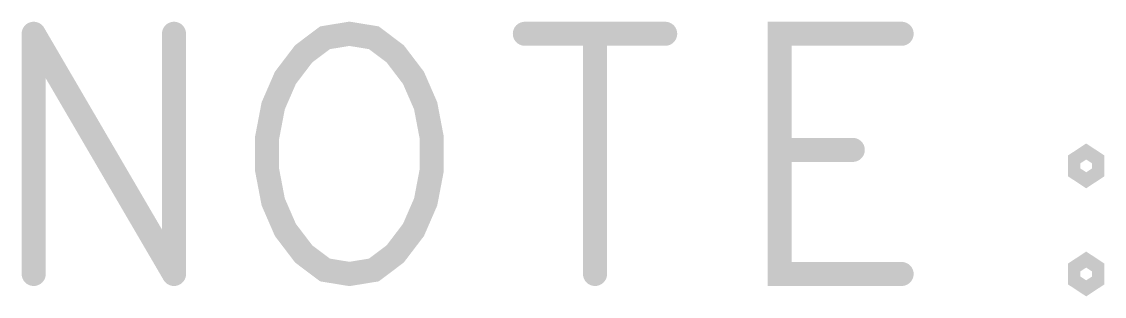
# Model space of a CAD drawing. Header units: millimetres. Extents: x 3362 to 3827, y -139 to 191.
# Drawn here: x 3387.32 to 3393.04, y 58.89 to 60.34 of the extents above; entities that cross this region are included whole.
import ezdxf

# ---------------------------------------------------------------- set-up
doc = ezdxf.new("R2010")
doc.units = ezdxf.units.MM
doc.header["$LTSCALE"] = 23.1
doc.layers.get('0').update_dxf_attribs({"linetype": 'CONTINUOUS'})

# ---------------------------------------------------------------- blocks, each defined once
blk = doc.blocks.new('PAD_R1')
at = {"const_width": 0.5}
blk.add_lwpolyline([(0.25, 0, 1), (-0.25, 0, 1)], format="xyb", close=True, dxfattribs=at)

msp = doc.modelspace()

# ---------------------------------------------------------------- linework, layer by layer
at = {"const_width": 0.127}
for points in [[(3387.3881, 59.0098), (3387.3881, 60.2798)], [(3387.3881, 60.2798), (3388.1282, 59.0098)], [(3388.1282, 59.0098), (3388.1282, 60.2798)], [(3389.9789, 60.2798), (3390.719, 60.2798)], [(3390.349, 60.2798), (3390.349, 59.0098)], [(3391.9662, 59.0098), (3391.3226, 59.0098), (3391.3226, 60.2798), (3391.9662, 60.2798)], [(3391.7086, 59.6659), (3391.3226, 59.6659)]]:
    msp.add_lwpolyline(points, dxfattribs=at)
for points in [[(3389.0536, 59.0098), (3388.9248, 59.0309), (3388.8123, 59.1157), (3388.7158, 59.2427), (3388.6515, 59.3908), (3388.6192, 59.5602), (3388.6192, 59.7294), (3388.6515, 59.8988), (3388.7158, 60.0469), (3388.8123, 60.1739), (3388.9248, 60.2587), (3389.0536, 60.2798), (3389.1823, 60.2587), (3389.2949, 60.1739), (3389.3914, 60.0469), (3389.4557, 59.8988), (3389.4879, 59.7294), (3389.4879, 59.5602), (3389.4557, 59.3908), (3389.3914, 59.2427), (3389.2949, 59.1157), (3389.1823, 59.0309)], [(3392.9398, 59.5389), (3392.9075, 59.5602), (3392.9075, 59.6024), (3392.9398, 59.6237), (3392.972, 59.6024), (3392.972, 59.5602)], [(3392.9398, 58.9674), (3392.9075, 58.9887), (3392.9075, 59.0309), (3392.9398, 59.0522), (3392.972, 59.0309), (3392.972, 58.9887)]]:
    msp.add_lwpolyline(points, close=True, dxfattribs=at)

# ---------------------------------------------------------------- block references
at = {"xscale": 0.127, "yscale": 0.127}
for p in [(3387.3881, 60.2798), (3387.3881, 60.2798), (3388.1282, 60.2798), (3389.9789, 60.2798), (3390.349, 60.2798), (3390.719, 60.2798), (3391.9662, 60.2798), (3391.3226, 59.6659), (3391.7086, 59.6659), (3387.3881, 59.0098), (3388.1282, 59.0098), (3388.1282, 59.0098), (3390.349, 59.0098), (3391.9662, 59.0098)]:
    msp.add_blockref('PAD_R1', p, dxfattribs=at)

doc.saveas('drawing.dxf')
